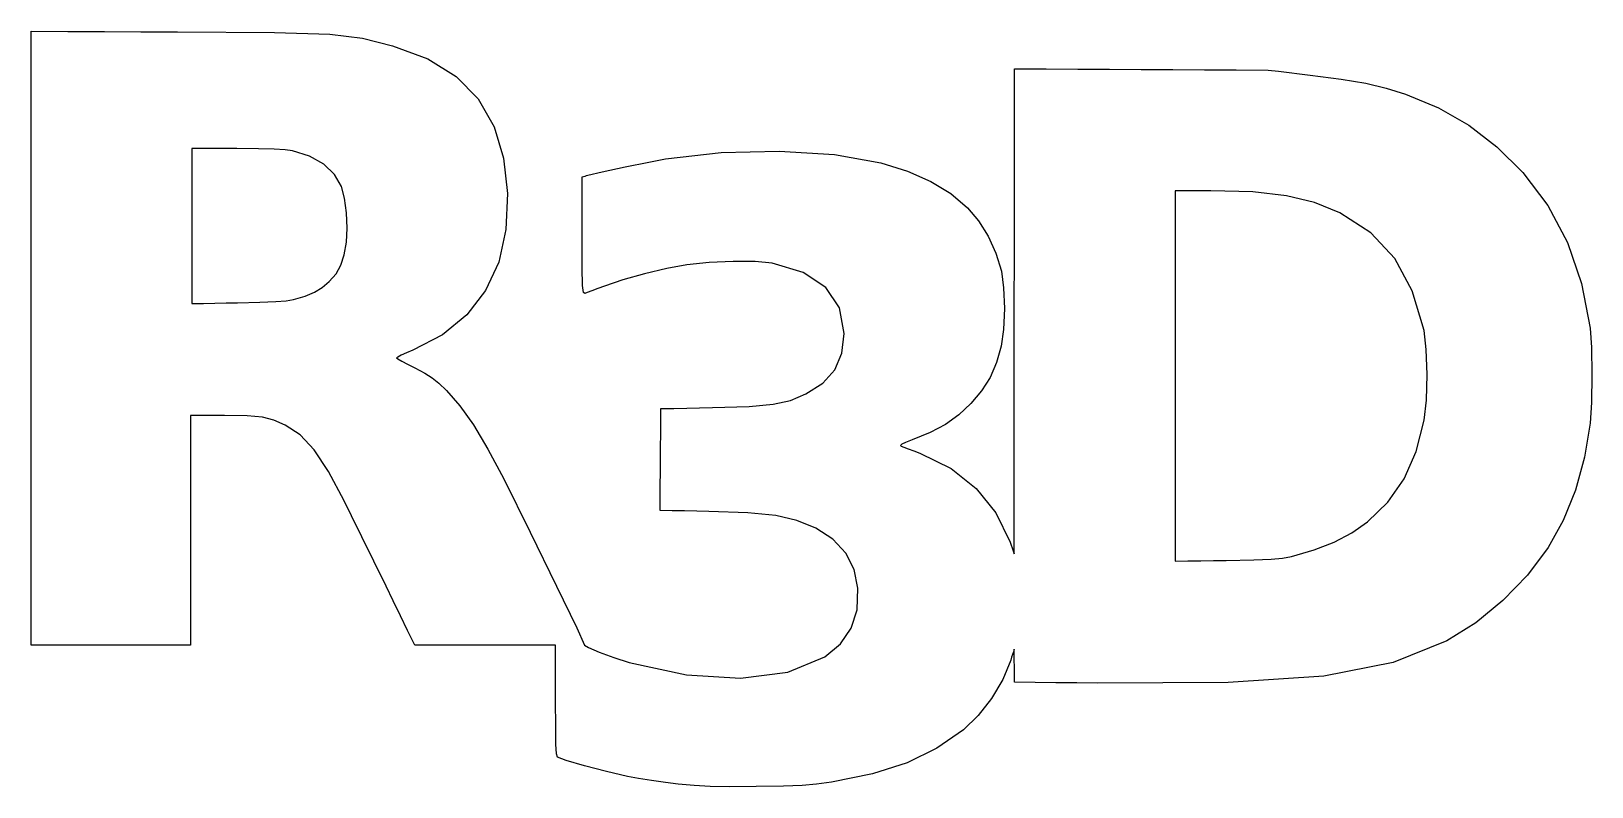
# Model space of a CAD drawing. Extents: x 42 to 792, y -7 to 356.
import ezdxf

# ---------------------------------------------------------------- set-up
doc = ezdxf.new("R2010")
doc.units = 0
doc.layers.get('0').update_dxf_attribs({"linetype": 'CONTINUOUS'})

msp = doc.modelspace()

# ---------------------------------------------------------------- linework, layer by layer
at = {"color": 7}
for points in [[(352.671383, -5.676668), (346.577685, -4.930755), (339.950753, -3.984262), (333.590385, -2.958645), (328.296383, -1.975358), (318.2313, 0.317257), (307.595183, 3.069577), (298.914015, 5.591873), (294.713813, 7.194412), (294.264458, 8.84991), (293.97585, 13.444283), (293.821838, 21.738405), (293.776313, 34.493145), (293.776313, 41.126438), (293.776313, 47.75973), (293.776313, 54.393022), (293.776313, 61.026315), (285.324112, 61.026315), (276.871912, 61.026315), (268.419712, 61.026315), (259.967512, 61.026315), (251.515312, 61.026315), (243.063112, 61.026315), (234.610912, 61.026315), (226.158712, 61.026315), (222.688875, 68.10444), (219.219045, 75.182565), (215.749207, 82.26069), (212.279377, 89.338815), (206.394915, 101.33808), (200.632935, 113.079832), (195.654832, 123.216697), (192.122032, 130.401315), (184.643205, 144.451672), (177.759277, 154.782817), (170.998282, 162.001792), (163.888252, 166.715632), (158.35467, 169.139242), (152.879145, 170.511195), (145.58331, 171.123315), (134.588812, 171.267412), (130.510687, 171.269662), (126.432562, 171.271912), (122.354437, 171.274162), (118.276312, 171.276412), (118.276312, 157.495162), (118.276312, 143.713912), (118.276312, 129.932662), (118.276312, 116.151412), (118.276312, 102.370162), (118.276312, 88.588912), (118.276312, 74.807662), (118.276312, 61.026412), (108.713812, 61.026412), (99.151312, 61.026412), (89.588812, 61.026412), (80.026312, 61.026412), (70.463813, 61.026412), (60.901314, 61.026412), (51.338815, 61.026412), (41.776316, 61.026412), (41.776316, 97.884412), (41.776316, 134.74242), (41.776316, 171.600427), (41.776316, 208.458427), (41.776316, 245.31636), (41.776316, 282.174375), (41.776316, 319.032385), (41.776316, 355.890395), (59.35444, 355.806361), (76.932563, 355.722326), (94.510688, 355.638291), (112.088813, 355.554257), (158.683905, 355.223162), (185.239987, 354.401916), (201.03492, 352.492257), (215.346555, 348.895923), (232.404458, 342.641154), (246.054098, 334.220681), (256.595295, 323.395982), (264.32787, 309.928538), (268.776945, 295.006455), (270.663023, 277.933995), (269.921992, 260.63601), (266.489722, 245.037352), (260.15352, 231.388582), (251.131455, 219.750435), (239.460472, 210.160807), (225.17751, 202.657598), (222.121785, 201.363653), (219.617347, 200.24769), (217.92279, 199.428862), (217.29669, 199.026315), (217.98645, 198.52944), (219.87468, 197.453767), (222.672773, 195.957675), (226.092135, 194.199547), (230.910833, 191.655277), (234.48408, 189.40293), (237.669638, 186.830137), (241.325258, 183.324547), (247.79859, 175.99833), (254.346968, 166.784715), (261.261172, 155.235202), (268.832018, 140.901315), (281.60301, 115.270147), (294.283478, 89.406), (303.94674, 69.326737), (307.666103, 61.050247), (309.549427, 59.8677), (314.776965, 57.70062), (321.803348, 55.144657), (329.083185, 52.795447), (356.66898, 46.786935), (382.680615, 45.254287), (405.433725, 48.150405), (423.243938, 55.428202), (430.739123, 61.631092), (435.85872, 69.159015), (438.63195, 78.072832), (439.088025, 88.433385), (437.328075, 97.367212), (433.294523, 105.233325), (427.094295, 111.880095), (418.834305, 117.15591), (409.743458, 120.908715), (399.596288, 123.285195), (386.222978, 124.628505), (367.453695, 125.2818), (361.591793, 125.39346), (355.729883, 125.505112), (349.86798, 125.616765), (344.006078, 125.728425), (344.055503, 131.84379), (344.104928, 137.959148), (344.154353, 144.074505), (344.203778, 150.18987), (344.253203, 156.305235), (344.302628, 162.420593), (344.352053, 168.53595), (344.401478, 174.651315), (350.588978, 174.777593), (356.776478, 174.90387), (362.963978, 175.03014), (369.151478, 175.156418), (386.733907, 175.70565), (398.365613, 176.729895), (406.627058, 178.605293), (414.098715, 181.707968), (422.278185, 186.876728), (428.014883, 193.347615), (431.398215, 201.261645), (432.517575, 210.75981), (430.273575, 223.030493), (423.624983, 232.865235), (412.763925, 240.077003), (397.8825, 244.478783), (389.717175, 245.249018), (379.079033, 245.349908), (367.56612, 244.812915), (356.776478, 243.669495), (347.244368, 241.933028), (336.586838, 239.42835), (326.155305, 236.503388), (317.301173, 233.506095), (314.033235, 232.262873), (311.159903, 231.186023), (308.99166, 230.39082), (307.838978, 229.992555), (307.11345, 230.454765), (306.720105, 233.816918), (306.558075, 242.214983), (306.5265, 257.78493), (306.5265, 264.83082), (306.5265, 271.876718), (306.5265, 278.922608), (306.5265, 285.968498), (307.229625, 286.157715), (307.93275, 286.346925), (308.635875, 286.536143), (309.339, 286.725353), (316.222358, 288.334478), (327.166088, 290.692125), (338.524403, 293.030588), (346.6515, 294.582195), (373.33251, 297.657893), (401.262278, 298.344383), (427.749893, 296.68956), (450.10443, 292.74132), (462.919605, 288.720428), (474.105338, 283.790753), (483.702555, 277.93104), (491.752185, 271.120043), (497.069033, 264.836715), (501.660458, 257.448713), (505.361873, 249.26508), (508.00869, 240.594855), (509.098673, 232.679295), (509.45817, 222.70278), (509.08824, 212.68641), (507.98994, 204.651315), (505.686555, 196.7202), (502.564035, 189.62649), (498.503025, 183.144608), (493.384155, 177.048968), (487.591305, 171.65064), (481.181558, 167.082045), (473.814945, 163.132988), (465.151515, 159.59328), (461.974845, 158.393738), (460.143068, 157.555245), (459.503018, 156.99087), (459.901515, 156.613665), (461.075738, 156.175875), (463.164015, 155.383792), (465.871043, 154.349865), (468.901515, 153.186547), (483.835973, 145.84626), (495.95124, 136.360815), (505.35585, 124.62318), (512.15832, 110.526315), (512.666888, 109.120065), (513.175455, 107.713815), (513.684015, 106.307565), (514.192583, 104.901315), (514.203083, 134.02746), (514.213583, 163.153605), (514.224083, 192.279742), (514.234583, 221.405887), (514.245083, 250.532032), (514.255583, 279.658177), (514.266083, 308.784315), (514.276583, 337.910461), (529.510958, 337.828956), (544.745333, 337.74745), (559.979708, 337.665946), (575.214083, 337.58444), (590.448458, 337.502935), (605.682833, 337.42143), (620.917208, 337.339924), (636.151583, 337.258419), (641.214083, 336.658742), (646.276583, 336.059064), (651.339083, 335.459386), (656.401583, 334.859709), (671.33868, 332.911178), (683.083088, 330.910885), (692.957978, 328.594645), (702.2865, 325.698275), (718.13694, 319.121099), (732.69339, 310.727737), (746.136218, 300.397567), (758.64585, 288.00996), (770.655375, 272.204985), (780.0834, 254.40582), (786.878925, 234.73023), (790.991025, 213.295987), (791.56245, 204.014655), (791.751225, 190.916332), (791.558025, 177.604897), (790.983525, 167.684257), (788.2872, 151.28256), (783.913575, 135.55044), (778.015425, 120.939487), (770.74575, 107.901315), (760.8081, 94.698067), (749.047065, 82.5237), (735.955658, 71.83179), (722.026808, 63.075907), (696.355875, 52.66644), (662.91411, 46.185285), (617.075573, 43.072635), (554.214308, 42.768697), (544.229933, 42.893827), (534.245558, 43.018965), (524.261183, 43.144095), (514.276808, 43.269225), (514.268408, 45.25449), (514.260008, 47.239747), (514.251608, 49.225012), (514.243208, 51.21027), (514.234808, 53.195535), (514.226408, 55.180792), (514.218008, 57.166057), (514.209608, 59.151315), (513.783728, 57.838815), (513.35784, 56.526315), (512.93196, 55.213815), (512.506073, 53.901315), (508.634745, 44.59821), (503.269155, 35.489062), (496.835115, 27.201682), (489.75846, 20.363857), (477.03567, 11.508525), (462.740085, 4.578427), (446.110553, -0.727612), (426.38592, -4.710757), (419.128005, -5.755365), (412.211723, -6.37524), (403.32399, -6.7101), (390.151717, -6.899693), (377.459617, -6.965468), (368.134762, -6.821145), (360.448395, -6.410348), (352.671787, -5.676683), (352.671713, -5.676683), (352.671645, -5.676683), (352.67157, -5.676683)], [(167.776312, 227.07915), (173.479185, 228.722467), (177.947685, 230.557042), (181.642942, 232.813987), (185.026102, 235.724408), (188.265787, 239.445885), (190.581607, 243.529815), (192.17451, 248.438483), (193.245412, 254.634158), (193.610002, 261.318323), (193.276372, 268.730768), (192.341827, 275.763098), (190.903687, 281.306895), (187.562535, 287.08611), (182.32752, 292.001895), (175.488577, 295.84395), (167.335642, 298.401975), (163.78476, 298.918748), (158.528542, 299.260215), (150.989175, 299.450393), (140.588812, 299.513318), (135.198187, 299.516318), (129.807562, 299.519318), (124.416937, 299.522318), (119.026312, 299.525318), (119.026312, 290.223555), (119.026312, 280.9218), (119.026312, 271.620045), (119.026312, 262.318283), (119.026312, 253.01652), (119.026312, 243.714765), (119.026312, 234.413003), (119.026312, 225.11124), (124.510687, 225.204172), (129.995062, 225.297097), (135.479437, 225.39003), (140.963812, 225.482962), (151.715782, 225.720547), (159.270075, 226.035945), (164.374357, 226.47366), (167.776312, 227.078152), (167.776312, 227.078145), (167.776312, 227.078137), (167.776312, 227.07813)], [(647.401312, 103.674832), (658.376572, 106.757505), (667.969327, 110.468827), (676.410862, 114.913387), (683.932462, 120.195787), (693.772087, 129.740153), (701.541705, 140.96157), (707.339333, 154.03557), (711.262995, 169.137675), (712.259723, 178.671188), (712.575945, 190.973467), (712.216815, 203.111265), (711.187485, 212.151315), (705.497085, 231.241972), (697.030058, 246.75891), (685.507703, 259.09041), (670.651313, 268.624755), (658.499438, 273.62124), (644.992763, 276.912472), (628.826753, 278.722732), (608.69685, 279.276315), (604.404217, 279.276315), (600.111578, 279.276315), (595.818945, 279.276315), (591.526312, 279.276315), (591.526312, 257.04204), (591.526312, 234.807765), (591.526312, 212.57349), (591.526312, 190.339215), (591.526312, 168.10494), (591.526312, 145.870672), (591.526312, 123.636397), (591.526312, 101.402123), (597.666937, 101.48481), (603.807562, 101.56749), (609.948187, 101.650177), (616.088812, 101.732857), (629.340982, 101.958982), (637.677172, 102.277402), (643.047307, 102.80904)]]:
    msp.add_lwpolyline(points, close=True, dxfattribs=at)

doc.saveas('drawing.dxf')
